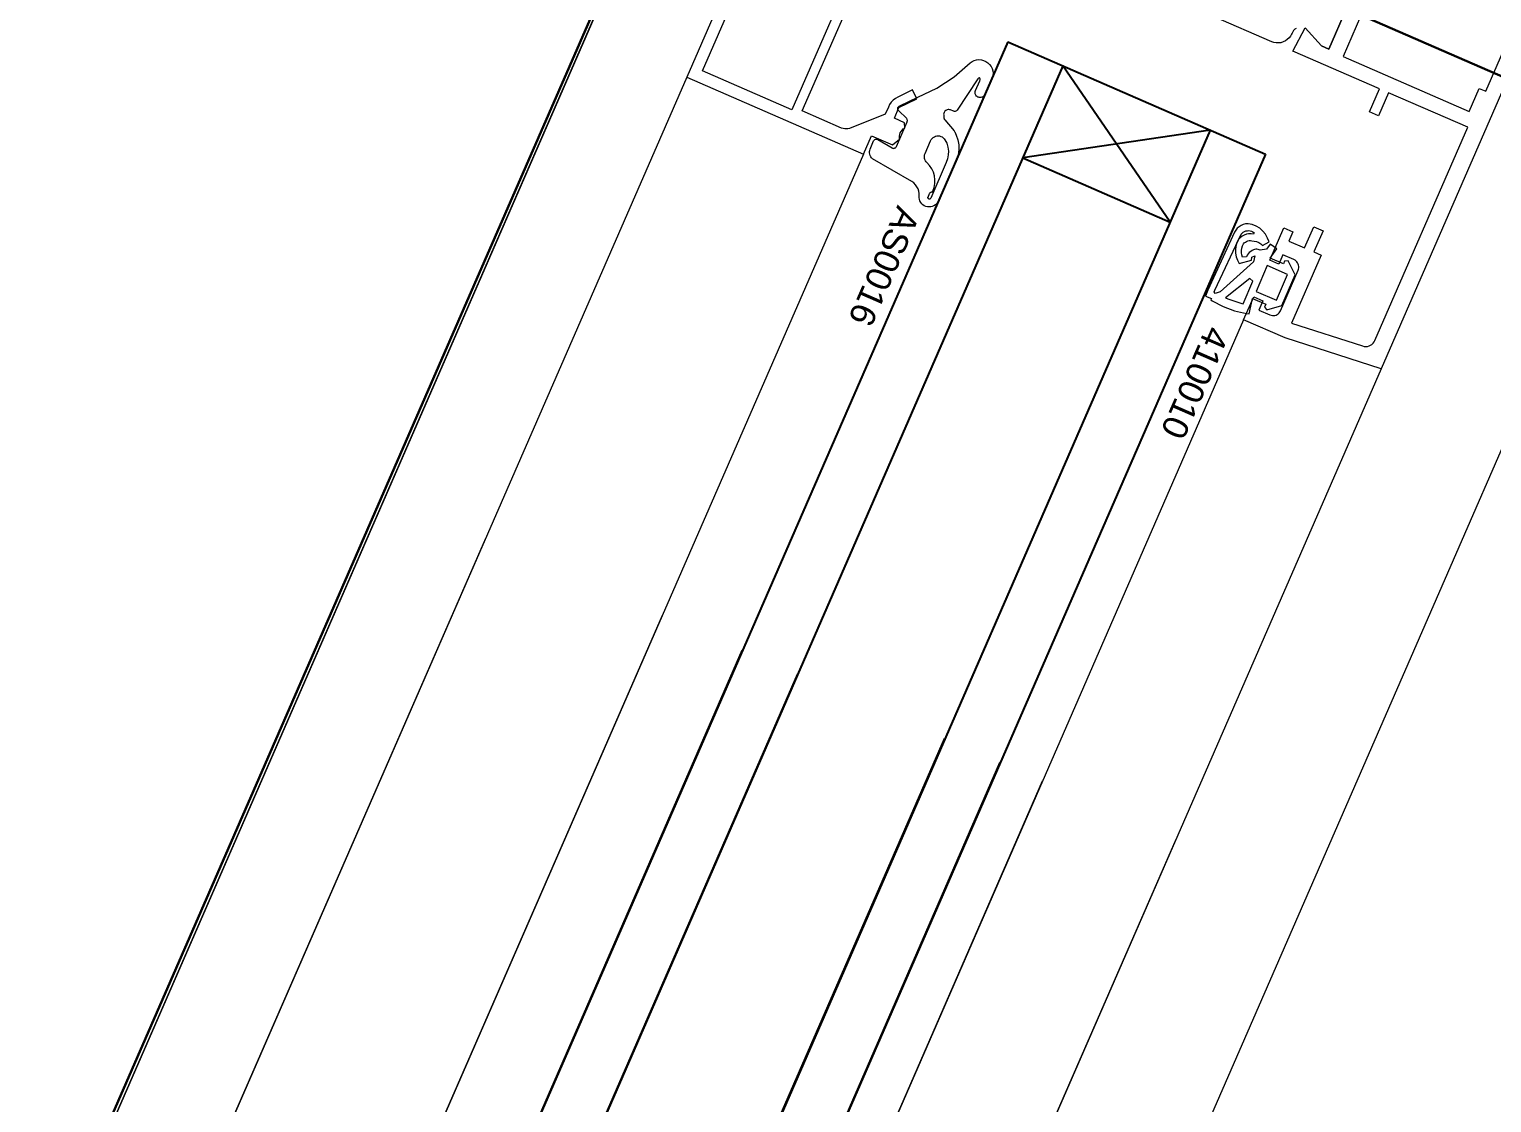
# Model space of a CAD drawing. Header units: millimetres. Extents: x -37281 to 954596, y -59787 to 956680.
# Drawn here: x 5368 to 5513.6, y -15195.2 to -15088.3 of the extents above; entities that cross this region are included whole.
import ezdxf

# ---------------------------------------------------------------- set-up
doc = ezdxf.new("R2010")
doc.units = ezdxf.units.MM
doc.header["$MEASUREMENT"] = 0
doc.linetypes.add('Dot & Dashed', pattern=[670.277762, 352.777767, -176.388884, 0, -141.111112])
for name, color, linetype, lineweight in [('0_Pen_No__2', 8, 'Continuous', 15), ('0_Pen_No__5', 7, 'Continuous', 25), ('0_Pen_No__7', 7, 'Continuous', 35), ('0_Pen_No__9', 7, 'Continuous', 13), ('New_A-20-M_Roof_Pen_No__93', 8, 'Continuous', 13), ('New_A-25-M_Curtain_Wall_Pen_No__90', 8, 'Continuous', 20), ('New_A-25-M_Wall_Ext_Pen_No__87', 8, 'Continuous', 20)]:
    doc.layers.add(name, color=color, linetype=linetype, lineweight=lineweight)
for name, color, linetype in [('New_A-20-M_Roof', 7, 'Continuous'), ('New_A-25-M_Curtain_Wall', 7, 'Continuous'), ('New_A-25-M_Wall_Ext', 7, 'Continuous'), ('New_ArchiCAD Windows', 7, 'Continuous')]:
    doc.layers.add(name, color=color, linetype=linetype)
doc.layers.add('New_A-25-M_Curtain_Wall_Pen_No__69', color=7, linetype='Continuous', lineweight=20, true_color=0x606060)
doc.layers.add('New_ArchiCAD Windows_Pen_No__23', color=7, linetype='Continuous', lineweight=30, true_color=0x2a2a2a)
doc.styles.add('GENERATED_STYLE_3', font='')
doc.styles.get('GENERATED_STYLE_3').set_extended_font_data('Arial')

# ---------------------------------------------------------------- blocks, each defined once
blk = doc.blocks.new('Wall_2_3', base_point=(10092.6, -4631.3))
at = {"layer": 'New_A-25-M_Wall_Ext_Pen_No__87', "linetype": 'Continuous', "flags": 128}
for points in [[(10000.93, -4591.33), (2142.47, -22613.27)], [(2234.14, -22653.24), (10092.6, -4631.3)]]:
    blk.add_lwpolyline(points, dxfattribs=at)
blk = doc.blocks.new('Wall_4_3', base_point=(9982.59, -4632.6))
at = {"layer": 'New_A-25-M_Wall_Ext_Pen_No__87', "linetype": 'Continuous', "flags": 128}
blk.add_lwpolyline([(4871.77, -16353.33), (9982.59, -4632.6)], dxfattribs=at)
blk = doc.blocks.new('Triple Window 19[14]_3')
at = {"layer": 'New_ArchiCAD Windows_Pen_No__23', "linetype": 'Continuous'}
for p, q in [((5436.25, -15058.8), (5411.27, -15116.09)), ((5610.41, -15134.74), (5436.25, -15058.8)), ((5411.27, -15116.09), (5376.29, -15196.29))]:
    blk.add_line(p, q, dxfattribs=at)
blk = doc.blocks.new('Wall_139_3', base_point=(10165.92, -4712.54))
at = {"layer": 'New_ArchiCAD Windows', "color": 251, "linetype": 'Continuous', "lineweight": 20, "true_color": 0x606060}
blk.add_blockref('Triple Window 19[14]_3', (0, 0), dxfattribs=at)
blk = doc.blocks.new('Morph_1_3')
at = {"layer": 'New_A-20-M_Roof_Pen_No__93', "linetype": 'Continuous', "flags": 128}
blk.add_lwpolyline([(2064.53, -22792.01), (10012.82, -4564.06)], dxfattribs=at)
blk = doc.blocks.new('Beam_4_3', base_point=(10000.93, -4591.33))
at = {"layer": 'New_A-25-M_Curtain_Wall_Pen_No__69', "linetype": 'Dot & Dashed'}
blk.add_line((10000.93, -4591.33), (2142.47, -22613.27), dxfattribs=at)
at = {"layer": 'New_A-25-M_Curtain_Wall_Pen_No__90', "linetype": 'Continuous'}
blk.add_line((10000.93, -4591.33), (2142.47, -22613.27), dxfattribs=at)

msp = doc.modelspace()

# ---------------------------------------------------------------- linework, layer by layer
at = {"layer": '0_Pen_No__2', "linetype": 'Continuous', "flags": 128}
for points in [[(5534.19, -15049.68), (5502.61, -15122.1), (5493.05, -15119.02), (5488.92, -15117.22)], [(5442.14, -15073.15), (5433.46, -15093.04), (5451.06, -15100.71), (5451.86, -15098.88), (5453.97, -15099.8), (5454.66, -15099.23), (5454.64, -15099.07), (5454.64, -15098.91), (5454.67, -15098.75), (5454.73, -15098.59), (5454.81, -15098.45), (5454.91, -15098.32), (5455.03, -15098.21), (5455.17, -15098.13), (5455.15, -15097.59), (5454.14, -15097.15), (5454.6, -15096.09), (5456.39, -15095.2), (5455.95, -15094.31), (5454.48, -15095.04), (5454.24, -15095.18), (5454.03, -15095.35), (5453.83, -15095.55), (5453.67, -15095.78), (5453.54, -15096.03), (5453.23, -15096.75), (5449.66, -15098.15), (5449.51, -15098.19), (5449.36, -15098.21), (5449.2, -15098.21), (5449.04, -15098.18), (5448.89, -15098.13), (5444.97, -15096.42)], [(5444.97, -15096.42), (5452.28, -15079.65)], [(5494.15, -15088.2), (5494.02, -15088.29), (5493.9, -15088.4), (5493.81, -15088.53), (5493.74, -15088.66), (5493.7, -15088.76), (5493.58, -15088.96), (5493.44, -15089.15), (5493.27, -15089.31), (5493.08, -15089.45), (5492.87, -15089.55), (5492.64, -15089.62), (5492.41, -15089.65), (5492.17, -15089.65), (5491.94, -15089.61), (5491.72, -15089.53), (5474.3, -15081.94)], [(5488.92, -15117.22), (5489.92, -15114.93), (5490.84, -15115.33), (5490.44, -15116.24), (5491.54, -15116.72), (5491.65, -15116.76), (5491.78, -15116.79), (5491.9, -15116.79), (5492.03, -15116.77), (5492.15, -15116.74), (5492.26, -15116.68), (5492.36, -15116.61), (5492.45, -15116.52), (5492.53, -15116.42), (5492.59, -15116.31), (5494.35, -15112.28), (5494.39, -15112.16), (5494.41, -15112.03), (5494.41, -15111.91), (5494.4, -15111.78), (5494.36, -15111.66), (5494.3, -15111.55), (5494.23, -15111.45), (5494.15, -15111.36), (5494.05, -15111.28), (5493.93, -15111.22), (5492.83, -15110.74), (5492.43, -15111.66), (5491.52, -15111.26), (5492.92, -15108.05), (5493.83, -15108.45), (5493.43, -15109.37), (5494.99, -15110.05), (5495.91, -15107.94), (5496.83, -15108.34), (5495.91, -15110.45), (5496.64, -15110.77), (5493.69, -15117.54), (5500.77, -15119.82), (5500.93, -15119.86), (5501.09, -15119.87), (5501.25, -15119.86), (5501.41, -15119.81), (5501.56, -15119.75), (5501.69, -15119.66), (5501.81, -15119.54), (5501.91, -15119.42), (5501.99, -15119.27), (5511.25, -15098.04), (5503.36, -15094.61), (5502.36, -15096.9), (5501.45, -15096.5), (5502.45, -15094.21), (5493.83, -15090.45), (5495.05, -15088.15), (5496.67, -15089.94), (5497.4, -15090.26), (5499.16, -15086.23)], [(5499.16, -15086.23), (5497.4, -15090.26), (5496.67, -15089.94), (5495.05, -15088.15)]]:
    msp.add_lwpolyline(points, dxfattribs=at)
for points in [[(5443.93, -15096.29), (5435.04, -15092.42), (5442.68, -15074.91), (5444.59, -15075.74), (5444.73, -15075.79), (5444.89, -15075.82), (5445.05, -15075.82), (5445.2, -15075.8), (5445.35, -15075.76), (5447.2, -15075.03), (5450.79, -15076.59), (5450.75, -15077.11), (5450.8, -15077.63), (5450.94, -15078.13), (5451.17, -15078.6), (5451.46, -15079.03)], [(5506.02, -15074.49), (5504.28, -15078.48), (5504.14, -15078.75), (5503.96, -15079), (5503.75, -15079.21), (5503.64, -15079.32), (5503.55, -15079.44), (5503.48, -15079.57), (5500.82, -15085.68), (5500.77, -15085.82), (5500.74, -15085.96), (5500.74, -15086.11), (5500.72, -15086.42), (5500.67, -15086.72), (5500.57, -15087.01), (5498.83, -15090.99), (5511.39, -15096.47), (5512.39, -15094.18), (5513.03, -15094.46), (5518.22, -15082.54), (5517.58, -15082.26), (5518.58, -15079.97)]]:
    msp.add_lwpolyline(points, close=True, dxfattribs=at)
at = {"layer": '0_Pen_No__5', "linetype": 'Continuous'}
for p, q in [((5465.43, -15089.52), (5343.16, -15369.94)), ((5465.43, -15089.52), (5491.1, -15100.71)), ((5470.93, -15091.92), (5348.66, -15372.34)), ((5481.6, -15107.48), (5470.93, -15091.92)), ((5485.6, -15098.32), (5363.32, -15378.73)), ((5485.6, -15098.32), (5466.94, -15101.09)), ((5491.1, -15100.71), (5368.82, -15381.13)), ((5466.94, -15101.09), (5481.6, -15107.48)), ((5316.74, -15430.51), (5439.02, -15150.1)), ((5322.24, -15432.91), (5444.52, -15152.5)), ((5336.91, -15439.31), (5459.18, -15158.89)), ((5342.41, -15441.71), (5464.68, -15161.29))]:
    msp.add_line(p, q, dxfattribs=at)
at = {"layer": '0_Pen_No__9', "linetype": 'Continuous'}
for p, q in [((5433.46, -15093.04), (5317.58, -15358.79)), ((5451.06, -15100.71), (5335.18, -15366.46)), ((5488.92, -15117.22), (5373.04, -15382.97)), ((5502.61, -15122.1), (5386.33, -15388.76)), ((5297.56, -15404.7), (5413.44, -15138.95)), ((5315.16, -15412.37), (5431.04, -15146.62)), ((5353.02, -15428.88), (5468.9, -15163.13)), ((5365.91, -15435.59), (5482.19, -15168.93))]:
    msp.add_line(p, q, dxfattribs=at)
at = {"layer": '0_Pen_No__9', "linetype": 'Continuous', "flags": 128}
for points in [[(5451.97, -15101.17), (5451.87, -15101.08), (5451.79, -15100.97), (5451.72, -15100.86), (5451.68, -15100.73), (5451.65, -15100.6), (5451.65, -15100.47), (5451.68, -15100.34), (5451.72, -15100.21), (5452.07, -15099.4), (5452.09, -15099.36), (5452.12, -15099.32), (5452.16, -15099.29), (5452.2, -15099.26), (5452.25, -15099.24), (5452.3, -15099.23), (5452.35, -15099.22), (5452.4, -15099.23), (5452.45, -15099.24), (5452.5, -15099.27), (5453.91, -15100.1), (5453.96, -15100.12), (5454, -15100.13), (5454.05, -15100.14), (5454.11, -15100.13), (5454.15, -15100.12), (5454.2, -15100.1), (5454.24, -15100.08), (5454.28, -15100.04), (5454.31, -15100), (5454.34, -15099.96), (5455.41, -15097.49), (5455.43, -15097.45), (5455.44, -15097.4), (5455.44, -15097.36), (5455.43, -15097.31), (5455.42, -15097.27), (5455.4, -15097.23), (5455.37, -15097.19), (5455.34, -15097.15), (5454.57, -15096.42), (5454.54, -15096.38), (5454.51, -15096.34), (5454.49, -15096.29), (5454.48, -15096.24), (5454.48, -15096.19), (5454.48, -15096.14), (5454.49, -15096.09), (5454.52, -15096.05), (5454.55, -15096.01), (5454.58, -15095.97), (5454.62, -15095.94), (5454.67, -15095.92), (5456.48, -15095.04), (5458.37, -15094.15), (5460.11, -15093.01), (5461.68, -15091.64), (5461.88, -15091.5), (5462.09, -15091.4), (5462.32, -15091.34), (5462.56, -15091.31), (5462.8, -15091.33), (5463.03, -15091.39), (5463.25, -15091.49), (5463.45, -15091.62), (5463.62, -15091.79), (5463.77, -15091.98), (5463.87, -15092.19), (5463.94, -15092.42), (5463.97, -15092.66), (5463.96, -15092.9), (5463.14, -15094.79), (5463.1, -15094.86), (5463.05, -15094.93), (5462.99, -15094.98), (5462.92, -15095.03), (5462.84, -15095.06), (5462.76, -15095.08), (5462.68, -15095.09), (5462.6, -15095.08), (5462.52, -15095.06), (5462.44, -15095.03), (5462.37, -15094.98), (5462.31, -15094.93), (5462.26, -15094.86), (5462.22, -15094.79), (5462.19, -15094.71), (5462.18, -15094.63), (5462.18, -15094.55), (5462.19, -15094.47), (5462.22, -15094.39), (5462.64, -15093.42), (5462.66, -15093.37), (5462.67, -15093.32), (5462.67, -15093.28), (5462.67, -15093.23), (5462.66, -15093.18), (5462.64, -15093.14), (5462.61, -15093.1), (5462.57, -15093.12), (5462.53, -15093.14), (5462.49, -15093.18), (5462.46, -15093.21), (5460.38, -15096.35), (5460.32, -15096.42), (5460.26, -15096.44), (5460.21, -15096.46), (5460.17, -15096.46), (5460.12, -15096.46), (5460.07, -15096.45), (5460.03, -15096.44), (5459.74, -15096.31), (5459.66, -15096.29), (5459.57, -15096.27), (5459.49, -15096.28), (5459.4, -15096.29), (5459.32, -15096.33), (5459.25, -15096.37), (5459.18, -15096.43), (5459.13, -15096.5), (5459.09, -15096.57), (5459.06, -15096.66), (5459.04, -15096.74), (5459.05, -15096.83), (5459.08, -15097.14), (5459.09, -15097.18), (5459.1, -15097.23), (5459.13, -15097.26), (5459.15, -15097.3), (5460.08, -15098.39), (5460.12, -15098.45), (5460.15, -15098.51), (5460.3, -15098.82), (5460.46, -15099.29), (5460.55, -15099.79), (5460.56, -15100.29), (5460.48, -15100.78), (5460.31, -15101.26), (5458.52, -15105.38), (5458.44, -15105.53), (5458.34, -15105.66), (5458.22, -15105.77), (5458.08, -15105.86), (5457.92, -15105.93), (5457.76, -15105.97), (5457.6, -15105.98), (5457.43, -15105.97), (5457.27, -15105.93), (5457.12, -15105.86), (5456.98, -15105.77), (5456.86, -15105.65), (5456.76, -15105.52), (5456.68, -15105.37), (5456.63, -15105.22), (5456.6, -15105.05), (5456.61, -15104.89), (5456.61, -15104.65), (5456.57, -15104.41), (5456.5, -15104.17), (5456.39, -15103.96), (5456.24, -15103.76), (5456.07, -15103.59), (5455.87, -15103.45)], [(5457.75, -15099.38), (5457.82, -15099.26), (5457.9, -15099.15), (5458, -15099.06), (5458.12, -15098.99), (5458.24, -15098.93), (5458.37, -15098.9), (5458.51, -15098.9), (5458.64, -15098.91), (5458.77, -15098.95), (5458.89, -15099.01), (5459, -15099.08), (5459.1, -15099.18), (5459.18, -15099.29), (5459.35, -15099.64), (5459.46, -15100.02), (5459.52, -15100.41), (5459.51, -15100.8), (5459.44, -15101.18), (5459.31, -15101.55), (5457.76, -15105.11), (5457.75, -15105.13), (5457.74, -15105.15), (5457.72, -15105.17), (5457.7, -15105.18), (5457.68, -15105.19), (5457.65, -15105.19), (5457.63, -15105.2), (5457.6, -15105.19), (5457.58, -15105.19), (5457.56, -15105.18), (5457.54, -15105.17), (5457.52, -15105.15), (5457.5, -15105.13), (5457.49, -15105.11), (5457.48, -15105.08), (5457.48, -15105.06), (5457.48, -15105.03), (5457.48, -15105.01), (5457.49, -15104.99), (5457.64, -15104.65), (5457.66, -15104.61), (5457.69, -15104.57), (5457.72, -15104.54), (5457.76, -15104.51), (5457.8, -15104.49), (5457.84, -15104.48), (5457.89, -15104.47), (5457.93, -15104.47), (5457.97, -15104.39), (5458.1, -15104.03), (5458.16, -15103.65), (5458.18, -15103.27), (5458.13, -15102.88), (5458.02, -15102.51), (5457.86, -15102.17), (5457.64, -15101.85), (5457.38, -15101.56), (5457.3, -15101.47), (5457.23, -15101.37), (5457.18, -15101.26), (5457.15, -15101.14), (5457.13, -15101.02), (5457.13, -15100.9), (5457.15, -15100.77), (5457.2, -15100.66)], [(5488.01, -15108.5), (5485.35, -15114.26), (5485.13, -15114.85), (5485.71, -15115.08), (5485.64, -15115.24), (5485.79, -15115.33), (5486.87, -15115.9), (5488.01, -15116.32), (5489.2, -15116.59), (5489.48, -15116.63), (5489.81, -15115.1), (5491.12, -15115.67), (5491, -15115.95), (5491.24, -15116.22), (5492.71, -15115.78), (5494.04, -15112.72), (5493.36, -15111.35), (5493, -15111.36), (5492.88, -15111.64), (5491.57, -15111.06), (5492.22, -15110.13), (5491.57, -15109.67), (5491.2, -15110.19), (5490.58, -15110.29), (5490.47, -15110.23), (5490.36, -15110.2), (5490.24, -15110.18), (5490.12, -15110.19), (5490, -15110.21), (5489.89, -15110.25), (5489.78, -15110.31), (5489.63, -15110.4), (5489.48, -15110.51), (5489.36, -15110.64), (5489.26, -15110.79), (5489.19, -15110.95), (5488.81, -15110.97), (5488.74, -15110.75), (5488.7, -15110.53), (5488.7, -15110.3), (5488.73, -15110.08), (5488.8, -15109.86), (5488.9, -15109.66), (5488.99, -15109.56), (5489.09, -15109.47), (5489.21, -15109.4), (5489.33, -15109.35), (5489.47, -15109.33), (5489.6, -15109.32), (5489.74, -15109.34), (5489.97, -15109.37), (5490.2, -15109.43), (5490.42, -15109.52), (5490.62, -15109.65), (5490.81, -15109.81), (5491.45, -15109.46), (5491.31, -15109.07), (5491.11, -15108.7), (5490.84, -15108.38), (5490.53, -15108.1), (5490.17, -15107.89), (5489.77, -15107.73), (5489.36, -15107.65), (5489.12, -15107.67), (5488.89, -15107.72), (5488.67, -15107.81), (5488.46, -15107.94), (5488.28, -15108.1), (5488.13, -15108.29)], [(5486.06, -15114.27), (5488.67, -15108.69), (5488.77, -15108.58), (5488.89, -15108.49), (5489.01, -15108.42), (5489.15, -15108.37), (5489.29, -15108.34), (5489.44, -15108.33), (5489.58, -15108.35), (5489.72, -15108.4), (5489.85, -15108.46), (5489.97, -15108.54), (5489.89, -15108.7), (5489.66, -15108.66), (5489.42, -15108.66), (5489.19, -15108.7), (5488.96, -15108.78), (5488.76, -15108.89), (5488.57, -15109.04), (5488.41, -15109.21), (5488.25, -15109.53), (5488.14, -15109.87), (5488.1, -15110.23), (5488.11, -15110.59), (5488.17, -15110.94), (5488.3, -15111.28), (5488.47, -15111.59), (5489.71, -15111.29), (5489.73, -15110.97), (5490.02, -15110.85), (5489.9, -15111.44), (5486.6, -15114.43), (5486.1, -15114.58), (5485.98, -15114.44)], [(5488.74, -15115.58), (5488.86, -15115.61), (5489.84, -15113.35), (5489.54, -15113.11), (5487.12, -15115.03), (5487.36, -15115.13)], [(5490.16, -15114.38), (5492.18, -15115.26), (5493.29, -15112.69), (5491.28, -15111.81)]]:
    msp.add_lwpolyline(points, close=True, dxfattribs=at)

# ---------------------------------------------------------------- block references
at = {"layer": 'New_A-20-M_Roof', "linetype": 'Continuous', "lineweight": 0}
msp.add_blockref('Morph_1_3', (0, 0), dxfattribs=at)
at = {"layer": 'New_A-25-M_Curtain_Wall', "color": 8, "lineweight": 20}
msp.add_blockref('Beam_4_3', (10000.93, -4591.33), dxfattribs=at)
at = {"layer": 'New_A-25-M_Wall_Ext', "color": 250, "lineweight": 50, "true_color": 0x2a2a2a}
for name, p in [('Wall_4_3', (9982.59, -4632.6)), ('Wall_139_3', (10165.92, -4712.54)), ('Wall_2_3', (10092.6, -4631.3))]:
    msp.add_blockref(name, p, dxfattribs=at)

# ---------------------------------------------------------------- texts
at = {"layer": '0_Pen_No__7', "linetype": 'Continuous', "char_height": 2.5, "attachment_point": 7, "rotation": 246.4404, "style": 'GENERATED_STYLE_3'}
for s, insert in [('\\A1;{\\fArial|b0|i0|c0|p34;AS0016}', (5454.44, -15105.7)), ('\\A1;{\\fArial|b0|i0|c0|p34;410010}', (5485.23, -15117.64))]:
    msp.add_mtext(s, dxfattribs=dict(at, insert=insert))

doc.saveas('drawing.dxf')
